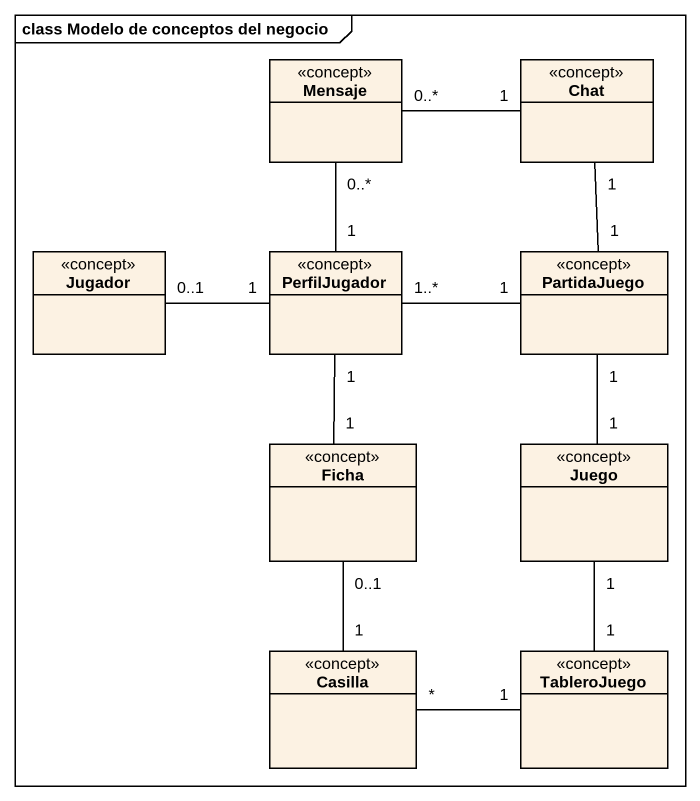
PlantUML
@startuml
mainframe class Modelo de conceptos del negocio
hide circle
hide empty members
class Mensaje <<concept>>
class Chat <<concept>>
class Jugador <<concept>>
class PerfilJugador <<concept>>
class PartidaJuego <<concept>>
class Ficha <<concept>>
class Juego <<concept>>
class Casilla <<concept>>
class TableroJuego <<concept>>
Mensaje "0..*" -right- "1" Chat
Mensaje "0..*" -- "1" PerfilJugador
Jugador "0..1" -right- "1" PerfilJugador
PerfilJugador "1..*" -right- "1" PartidaJuego
PerfilJugador "1" -- "1" Ficha
PartidaJuego "1" -up- "1" Chat
PartidaJuego "1" -- "1" Juego
Ficha "0..1" -- "1" Casilla
Juego "1" -- "1" TableroJuego
TableroJuego "1" -left- "*" Casilla
@enduml
